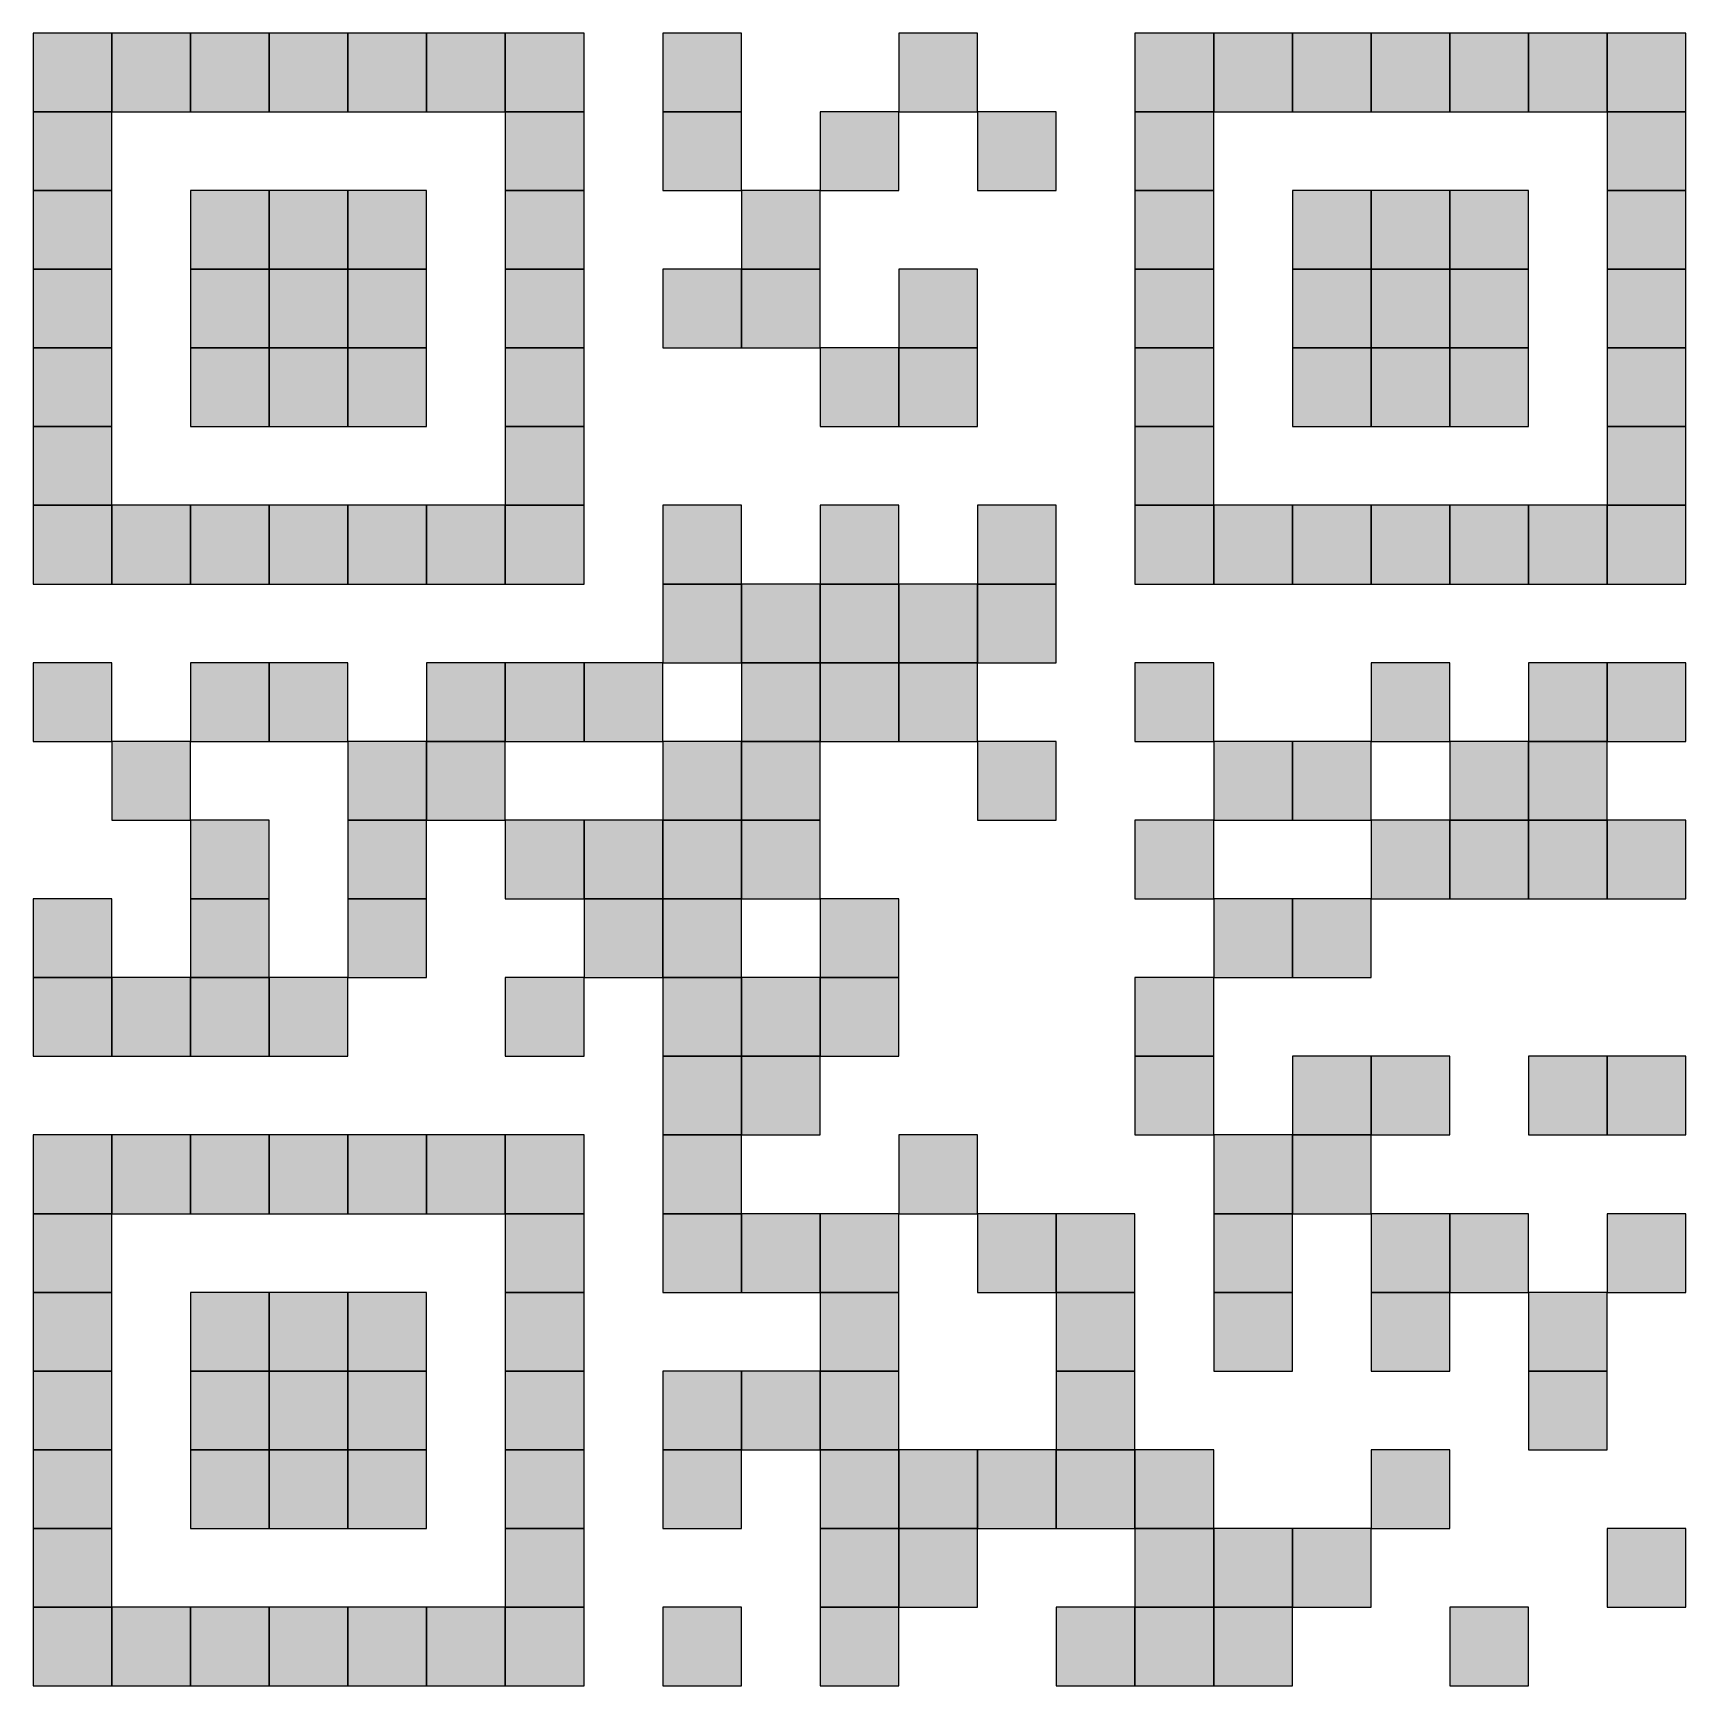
# Model space of a CAD drawing. Header units: metres. Extents: x 0 to 21, y 0 to 21.
import ezdxf

# ---------------------------------------------------------------- set-up
doc = ezdxf.new("R2010")
doc.units = ezdxf.units.M

msp = doc.modelspace()

# ---------------------------------------------------------------- hatches: boundary and pattern name
for points in [[(0, 20), (1, 20), (1, 21), (0, 21), (0, 20)], [(1, 20), (2, 20), (2, 21), (1, 21), (1, 20)], [(2, 20), (3, 20), (3, 21), (2, 21), (2, 20)], [(3, 20), (4, 20), (4, 21), (3, 21), (3, 20)], [(4, 20), (5, 20), (5, 21), (4, 21), (4, 20)], [(5, 20), (6, 20), (6, 21), (5, 21), (5, 20)], [(6, 20), (7, 20), (7, 21), (6, 21), (6, 20)], [(8, 20), (9, 20), (9, 21), (8, 21), (8, 20)], [(11, 20), (12, 20), (12, 21), (11, 21), (11, 20)], [(14, 20), (15, 20), (15, 21), (14, 21), (14, 20)], [(15, 20), (16, 20), (16, 21), (15, 21), (15, 20)], [(16, 20), (17, 20), (17, 21), (16, 21), (16, 20)], [(17, 20), (18, 20), (18, 21), (17, 21), (17, 20)], [(18, 20), (19, 20), (19, 21), (18, 21), (18, 20)], [(19, 20), (20, 20), (20, 21), (19, 21), (19, 20)], [(20, 20), (21, 20), (21, 21), (20, 21), (20, 20)], [(0, 19), (1, 19), (1, 20), (0, 20), (0, 19)], [(6, 19), (7, 19), (7, 20), (6, 20), (6, 19)], [(8, 19), (9, 19), (9, 20), (8, 20), (8, 19)], [(10, 19), (11, 19), (11, 20), (10, 20), (10, 19)], [(12, 19), (13, 19), (13, 20), (12, 20), (12, 19)], [(14, 19), (15, 19), (15, 20), (14, 20), (14, 19)], [(20, 19), (21, 19), (21, 20), (20, 20), (20, 19)], [(0, 18), (1, 18), (1, 19), (0, 19), (0, 18)], [(2, 18), (3, 18), (3, 19), (2, 19), (2, 18)], [(3, 18), (4, 18), (4, 19), (3, 19), (3, 18)], [(4, 18), (5, 18), (5, 19), (4, 19), (4, 18)], [(6, 18), (7, 18), (7, 19), (6, 19), (6, 18)], [(9, 18), (10, 18), (10, 19), (9, 19), (9, 18)], [(14, 18), (15, 18), (15, 19), (14, 19), (14, 18)], [(16, 18), (17, 18), (17, 19), (16, 19), (16, 18)], [(17, 18), (18, 18), (18, 19), (17, 19), (17, 18)], [(18, 18), (19, 18), (19, 19), (18, 19), (18, 18)], [(20, 18), (21, 18), (21, 19), (20, 19), (20, 18)], [(0, 17), (1, 17), (1, 18), (0, 18), (0, 17)], [(2, 17), (3, 17), (3, 18), (2, 18), (2, 17)], [(3, 17), (4, 17), (4, 18), (3, 18), (3, 17)], [(4, 17), (5, 17), (5, 18), (4, 18), (4, 17)], [(6, 17), (7, 17), (7, 18), (6, 18), (6, 17)], [(8, 17), (9, 17), (9, 18), (8, 18), (8, 17)], [(9, 17), (10, 17), (10, 18), (9, 18), (9, 17)], [(11, 17), (12, 17), (12, 18), (11, 18), (11, 17)], [(14, 17), (15, 17), (15, 18), (14, 18), (14, 17)], [(16, 17), (17, 17), (17, 18), (16, 18), (16, 17)], [(17, 17), (18, 17), (18, 18), (17, 18), (17, 17)], [(18, 17), (19, 17), (19, 18), (18, 18), (18, 17)], [(20, 17), (21, 17), (21, 18), (20, 18), (20, 17)], [(0, 16), (1, 16), (1, 17), (0, 17), (0, 16)], [(2, 16), (3, 16), (3, 17), (2, 17), (2, 16)], [(3, 16), (4, 16), (4, 17), (3, 17), (3, 16)], [(4, 16), (5, 16), (5, 17), (4, 17), (4, 16)], [(6, 16), (7, 16), (7, 17), (6, 17), (6, 16)], [(10, 16), (11, 16), (11, 17), (10, 17), (10, 16)], [(11, 16), (12, 16), (12, 17), (11, 17), (11, 16)], [(14, 16), (15, 16), (15, 17), (14, 17), (14, 16)], [(16, 16), (17, 16), (17, 17), (16, 17), (16, 16)], [(17, 16), (18, 16), (18, 17), (17, 17), (17, 16)], [(18, 16), (19, 16), (19, 17), (18, 17), (18, 16)], [(20, 16), (21, 16), (21, 17), (20, 17), (20, 16)], [(0, 15), (1, 15), (1, 16), (0, 16), (0, 15)], [(6, 15), (7, 15), (7, 16), (6, 16), (6, 15)], [(14, 15), (15, 15), (15, 16), (14, 16), (14, 15)], [(20, 15), (21, 15), (21, 16), (20, 16), (20, 15)], [(0, 14), (1, 14), (1, 15), (0, 15), (0, 14)], [(1, 14), (2, 14), (2, 15), (1, 15), (1, 14)], [(2, 14), (3, 14), (3, 15), (2, 15), (2, 14)], [(3, 14), (4, 14), (4, 15), (3, 15), (3, 14)], [(4, 14), (5, 14), (5, 15), (4, 15), (4, 14)], [(5, 14), (6, 14), (6, 15), (5, 15), (5, 14)], [(6, 14), (7, 14), (7, 15), (6, 15), (6, 14)], [(8, 14), (9, 14), (9, 15), (8, 15), (8, 14)], [(10, 14), (11, 14), (11, 15), (10, 15), (10, 14)], [(12, 14), (13, 14), (13, 15), (12, 15), (12, 14)], [(14, 14), (15, 14), (15, 15), (14, 15), (14, 14)], [(15, 14), (16, 14), (16, 15), (15, 15), (15, 14)], [(16, 14), (17, 14), (17, 15), (16, 15), (16, 14)], [(17, 14), (18, 14), (18, 15), (17, 15), (17, 14)], [(18, 14), (19, 14), (19, 15), (18, 15), (18, 14)], [(19, 14), (20, 14), (20, 15), (19, 15), (19, 14)], [(20, 14), (21, 14), (21, 15), (20, 15), (20, 14)], [(8, 13), (9, 13), (9, 14), (8, 14), (8, 13)], [(9, 13), (10, 13), (10, 14), (9, 14), (9, 13)], [(10, 13), (11, 13), (11, 14), (10, 14), (10, 13)], [(11, 13), (12, 13), (12, 14), (11, 14), (11, 13)], [(12, 13), (13, 13), (13, 14), (12, 14), (12, 13)], [(0, 12), (1, 12), (1, 13), (0, 13), (0, 12)], [(2, 12), (3, 12), (3, 13), (2, 13), (2, 12)], [(3, 12), (4, 12), (4, 13), (3, 13), (3, 12)], [(5, 12), (6, 12), (6, 13), (5, 13), (5, 12)], [(6, 12), (7, 12), (7, 13), (6, 13), (6, 12)], [(7, 12), (8, 12), (8, 13), (7, 13), (7, 12)], [(9, 12), (10, 12), (10, 13), (9, 13), (9, 12)], [(10, 12), (11, 12), (11, 13), (10, 13), (10, 12)], [(11, 12), (12, 12), (12, 13), (11, 13), (11, 12)], [(14, 12), (15, 12), (15, 13), (14, 13), (14, 12)], [(17, 12), (18, 12), (18, 13), (17, 13), (17, 12)], [(19, 12), (20, 12), (20, 13), (19, 13), (19, 12)], [(20, 12), (21, 12), (21, 13), (20, 13), (20, 12)], [(1, 11), (2, 11), (2, 12), (1, 12), (1, 11)], [(4, 11), (5, 11), (5, 12), (4, 12), (4, 11)], [(5, 11), (6, 11), (6, 12), (5, 12), (5, 11)], [(8, 11), (9, 11), (9, 12), (8, 12), (8, 11)], [(9, 11), (10, 11), (10, 12), (9, 12), (9, 11)], [(12, 11), (13, 11), (13, 12), (12, 12), (12, 11)], [(15, 11), (16, 11), (16, 12), (15, 12), (15, 11)], [(16, 11), (17, 11), (17, 12), (16, 12), (16, 11)], [(18, 11), (19, 11), (19, 12), (18, 12), (18, 11)], [(19, 11), (20, 11), (20, 12), (19, 12), (19, 11)], [(2, 10), (3, 10), (3, 11), (2, 11), (2, 10)], [(4, 10), (5, 10), (5, 11), (4, 11), (4, 10)], [(6, 10), (7, 10), (7, 11), (6, 11), (6, 10)], [(7, 10), (8, 10), (8, 11), (7, 11), (7, 10)], [(8, 10), (9, 10), (9, 11), (8, 11), (8, 10)], [(9, 10), (10, 10), (10, 11), (9, 11), (9, 10)], [(14, 10), (15, 10), (15, 11), (14, 11), (14, 10)], [(17, 10), (18, 10), (18, 11), (17, 11), (17, 10)], [(18, 10), (19, 10), (19, 11), (18, 11), (18, 10)], [(19, 10), (20, 10), (20, 11), (19, 11), (19, 10)], [(20, 10), (21, 10), (21, 11), (20, 11), (20, 10)], [(0, 9), (1, 9), (1, 10), (0, 10), (0, 9)], [(2, 9), (3, 9), (3, 10), (2, 10), (2, 9)], [(4, 9), (5, 9), (5, 10), (4, 10), (4, 9)], [(7, 9), (8, 9), (8, 10), (7, 10), (7, 9)], [(8, 9), (9, 9), (9, 10), (8, 10), (8, 9)], [(10, 9), (11, 9), (11, 10), (10, 10), (10, 9)], [(15, 9), (16, 9), (16, 10), (15, 10), (15, 9)], [(16, 9), (17, 9), (17, 10), (16, 10), (16, 9)], [(0, 8), (1, 8), (1, 9), (0, 9), (0, 8)], [(1, 8), (2, 8), (2, 9), (1, 9), (1, 8)], [(2, 8), (3, 8), (3, 9), (2, 9), (2, 8)], [(3, 8), (4, 8), (4, 9), (3, 9), (3, 8)], [(6, 8), (7, 8), (7, 9), (6, 9), (6, 8)], [(8, 8), (9, 8), (9, 9), (8, 9), (8, 8)], [(9, 8), (10, 8), (10, 9), (9, 9), (9, 8)], [(10, 8), (11, 8), (11, 9), (10, 9), (10, 8)], [(14, 8), (15, 8), (15, 9), (14, 9), (14, 8)], [(8, 7), (9, 7), (9, 8), (8, 8), (8, 7)], [(9, 7), (10, 7), (10, 8), (9, 8), (9, 7)], [(14, 7), (15, 7), (15, 8), (14, 8), (14, 7)], [(16, 7), (17, 7), (17, 8), (16, 8), (16, 7)], [(17, 7), (18, 7), (18, 8), (17, 8), (17, 7)], [(19, 7), (20, 7), (20, 8), (19, 8), (19, 7)], [(20, 7), (21, 7), (21, 8), (20, 8), (20, 7)], [(0, 6), (1, 6), (1, 7), (0, 7), (0, 6)], [(1, 6), (2, 6), (2, 7), (1, 7), (1, 6)], [(2, 6), (3, 6), (3, 7), (2, 7), (2, 6)], [(3, 6), (4, 6), (4, 7), (3, 7), (3, 6)], [(4, 6), (5, 6), (5, 7), (4, 7), (4, 6)], [(5, 6), (6, 6), (6, 7), (5, 7), (5, 6)], [(6, 6), (7, 6), (7, 7), (6, 7), (6, 6)], [(8, 6), (9, 6), (9, 7), (8, 7), (8, 6)], [(11, 6), (12, 6), (12, 7), (11, 7), (11, 6)], [(15, 6), (16, 6), (16, 7), (15, 7), (15, 6)], [(16, 6), (17, 6), (17, 7), (16, 7), (16, 6)], [(0, 5), (1, 5), (1, 6), (0, 6), (0, 5)], [(6, 5), (7, 5), (7, 6), (6, 6), (6, 5)], [(8, 5), (9, 5), (9, 6), (8, 6), (8, 5)], [(9, 5), (10, 5), (10, 6), (9, 6), (9, 5)], [(10, 5), (11, 5), (11, 6), (10, 6), (10, 5)], [(12, 5), (13, 5), (13, 6), (12, 6), (12, 5)], [(13, 5), (14, 5), (14, 6), (13, 6), (13, 5)], [(15, 5), (16, 5), (16, 6), (15, 6), (15, 5)], [(17, 5), (18, 5), (18, 6), (17, 6), (17, 5)], [(18, 5), (19, 5), (19, 6), (18, 6), (18, 5)], [(20, 5), (21, 5), (21, 6), (20, 6), (20, 5)], [(0, 4), (1, 4), (1, 5), (0, 5), (0, 4)], [(2, 4), (3, 4), (3, 5), (2, 5), (2, 4)], [(3, 4), (4, 4), (4, 5), (3, 5), (3, 4)], [(4, 4), (5, 4), (5, 5), (4, 5), (4, 4)], [(6, 4), (7, 4), (7, 5), (6, 5), (6, 4)], [(10, 4), (11, 4), (11, 5), (10, 5), (10, 4)], [(13, 4), (14, 4), (14, 5), (13, 5), (13, 4)], [(15, 4), (16, 4), (16, 5), (15, 5), (15, 4)], [(17, 4), (18, 4), (18, 5), (17, 5), (17, 4)], [(19, 4), (20, 4), (20, 5), (19, 5), (19, 4)], [(0, 3), (1, 3), (1, 4), (0, 4), (0, 3)], [(2, 3), (3, 3), (3, 4), (2, 4), (2, 3)], [(3, 3), (4, 3), (4, 4), (3, 4), (3, 3)], [(4, 3), (5, 3), (5, 4), (4, 4), (4, 3)], [(6, 3), (7, 3), (7, 4), (6, 4), (6, 3)], [(8, 3), (9, 3), (9, 4), (8, 4), (8, 3)], [(9, 3), (10, 3), (10, 4), (9, 4), (9, 3)], [(10, 3), (11, 3), (11, 4), (10, 4), (10, 3)], [(13, 3), (14, 3), (14, 4), (13, 4), (13, 3)], [(19, 3), (20, 3), (20, 4), (19, 4), (19, 3)], [(0, 2), (1, 2), (1, 3), (0, 3), (0, 2)], [(2, 2), (3, 2), (3, 3), (2, 3), (2, 2)], [(3, 2), (4, 2), (4, 3), (3, 3), (3, 2)], [(4, 2), (5, 2), (5, 3), (4, 3), (4, 2)], [(6, 2), (7, 2), (7, 3), (6, 3), (6, 2)], [(8, 2), (9, 2), (9, 3), (8, 3), (8, 2)], [(10, 2), (11, 2), (11, 3), (10, 3), (10, 2)], [(11, 2), (12, 2), (12, 3), (11, 3), (11, 2)], [(12, 2), (13, 2), (13, 3), (12, 3), (12, 2)], [(13, 2), (14, 2), (14, 3), (13, 3), (13, 2)], [(14, 2), (15, 2), (15, 3), (14, 3), (14, 2)], [(17, 2), (18, 2), (18, 3), (17, 3), (17, 2)], [(0, 1), (1, 1), (1, 2), (0, 2), (0, 1)], [(6, 1), (7, 1), (7, 2), (6, 2), (6, 1)], [(10, 1), (11, 1), (11, 2), (10, 2), (10, 1)], [(11, 1), (12, 1), (12, 2), (11, 2), (11, 1)], [(14, 1), (15, 1), (15, 2), (14, 2), (14, 1)], [(15, 1), (16, 1), (16, 2), (15, 2), (15, 1)], [(16, 1), (17, 1), (17, 2), (16, 2), (16, 1)], [(20, 1), (21, 1), (21, 2), (20, 2), (20, 1)], [(0, 0), (1, 0), (1, 1), (0, 1), (0, 0)], [(1, 0), (2, 0), (2, 1), (1, 1), (1, 0)], [(2, 0), (3, 0), (3, 1), (2, 1), (2, 0)], [(3, 0), (4, 0), (4, 1), (3, 1), (3, 0)], [(4, 0), (5, 0), (5, 1), (4, 1), (4, 0)], [(5, 0), (6, 0), (6, 1), (5, 1), (5, 0)], [(6, 0), (7, 0), (7, 1), (6, 1), (6, 0)], [(8, 0), (9, 0), (9, 1), (8, 1), (8, 0)], [(10, 0), (11, 0), (11, 1), (10, 1), (10, 0)], [(13, 0), (14, 0), (14, 1), (13, 1), (13, 0)], [(14, 0), (15, 0), (15, 1), (14, 1), (14, 0)], [(15, 0), (16, 0), (16, 1), (15, 1), (15, 0)], [(18, 0), (19, 0), (19, 1), (18, 1), (18, 0)]]:
    msp.add_hatch(color=7).paths.add_polyline_path(points)

# ---------------------------------------------------------------- linework, layer by layer
for points in [[(0, 20), (1, 20), (1, 21), (0, 21), (0, 20)], [(1, 20), (2, 20), (2, 21), (1, 21), (1, 20)], [(2, 20), (3, 20), (3, 21), (2, 21), (2, 20)], [(3, 20), (4, 20), (4, 21), (3, 21), (3, 20)], [(4, 20), (5, 20), (5, 21), (4, 21), (4, 20)], [(5, 20), (6, 20), (6, 21), (5, 21), (5, 20)], [(6, 20), (7, 20), (7, 21), (6, 21), (6, 20)], [(8, 20), (9, 20), (9, 21), (8, 21), (8, 20)], [(11, 20), (12, 20), (12, 21), (11, 21), (11, 20)], [(14, 20), (15, 20), (15, 21), (14, 21), (14, 20)], [(15, 20), (16, 20), (16, 21), (15, 21), (15, 20)], [(16, 20), (17, 20), (17, 21), (16, 21), (16, 20)], [(17, 20), (18, 20), (18, 21), (17, 21), (17, 20)], [(18, 20), (19, 20), (19, 21), (18, 21), (18, 20)], [(19, 20), (20, 20), (20, 21), (19, 21), (19, 20)], [(20, 20), (21, 20), (21, 21), (20, 21), (20, 20)], [(0, 19), (1, 19), (1, 20), (0, 20), (0, 19)], [(6, 19), (7, 19), (7, 20), (6, 20), (6, 19)], [(8, 19), (9, 19), (9, 20), (8, 20), (8, 19)], [(10, 19), (11, 19), (11, 20), (10, 20), (10, 19)], [(12, 19), (13, 19), (13, 20), (12, 20), (12, 19)], [(14, 19), (15, 19), (15, 20), (14, 20), (14, 19)], [(20, 19), (21, 19), (21, 20), (20, 20), (20, 19)], [(0, 18), (1, 18), (1, 19), (0, 19), (0, 18)], [(2, 18), (3, 18), (3, 19), (2, 19), (2, 18)], [(3, 18), (4, 18), (4, 19), (3, 19), (3, 18)], [(4, 18), (5, 18), (5, 19), (4, 19), (4, 18)], [(6, 18), (7, 18), (7, 19), (6, 19), (6, 18)], [(9, 18), (10, 18), (10, 19), (9, 19), (9, 18)], [(14, 18), (15, 18), (15, 19), (14, 19), (14, 18)], [(16, 18), (17, 18), (17, 19), (16, 19), (16, 18)], [(17, 18), (18, 18), (18, 19), (17, 19), (17, 18)], [(18, 18), (19, 18), (19, 19), (18, 19), (18, 18)], [(20, 18), (21, 18), (21, 19), (20, 19), (20, 18)], [(0, 17), (1, 17), (1, 18), (0, 18), (0, 17)], [(2, 17), (3, 17), (3, 18), (2, 18), (2, 17)], [(3, 17), (4, 17), (4, 18), (3, 18), (3, 17)], [(4, 17), (5, 17), (5, 18), (4, 18), (4, 17)], [(6, 17), (7, 17), (7, 18), (6, 18), (6, 17)], [(8, 17), (9, 17), (9, 18), (8, 18), (8, 17)], [(9, 17), (10, 17), (10, 18), (9, 18), (9, 17)], [(11, 17), (12, 17), (12, 18), (11, 18), (11, 17)], [(14, 17), (15, 17), (15, 18), (14, 18), (14, 17)], [(16, 17), (17, 17), (17, 18), (16, 18), (16, 17)], [(17, 17), (18, 17), (18, 18), (17, 18), (17, 17)], [(18, 17), (19, 17), (19, 18), (18, 18), (18, 17)], [(20, 17), (21, 17), (21, 18), (20, 18), (20, 17)], [(0, 16), (1, 16), (1, 17), (0, 17), (0, 16)], [(2, 16), (3, 16), (3, 17), (2, 17), (2, 16)], [(3, 16), (4, 16), (4, 17), (3, 17), (3, 16)], [(4, 16), (5, 16), (5, 17), (4, 17), (4, 16)], [(6, 16), (7, 16), (7, 17), (6, 17), (6, 16)], [(10, 16), (11, 16), (11, 17), (10, 17), (10, 16)], [(11, 16), (12, 16), (12, 17), (11, 17), (11, 16)], [(14, 16), (15, 16), (15, 17), (14, 17), (14, 16)], [(16, 16), (17, 16), (17, 17), (16, 17), (16, 16)], [(17, 16), (18, 16), (18, 17), (17, 17), (17, 16)], [(18, 16), (19, 16), (19, 17), (18, 17), (18, 16)], [(20, 16), (21, 16), (21, 17), (20, 17), (20, 16)], [(0, 15), (1, 15), (1, 16), (0, 16), (0, 15)], [(6, 15), (7, 15), (7, 16), (6, 16), (6, 15)], [(14, 15), (15, 15), (15, 16), (14, 16), (14, 15)], [(20, 15), (21, 15), (21, 16), (20, 16), (20, 15)], [(0, 14), (1, 14), (1, 15), (0, 15), (0, 14)], [(1, 14), (2, 14), (2, 15), (1, 15), (1, 14)], [(2, 14), (3, 14), (3, 15), (2, 15), (2, 14)], [(3, 14), (4, 14), (4, 15), (3, 15), (3, 14)], [(4, 14), (5, 14), (5, 15), (4, 15), (4, 14)], [(5, 14), (6, 14), (6, 15), (5, 15), (5, 14)], [(6, 14), (7, 14), (7, 15), (6, 15), (6, 14)], [(8, 14), (9, 14), (9, 15), (8, 15), (8, 14)], [(10, 14), (11, 14), (11, 15), (10, 15), (10, 14)], [(12, 14), (13, 14), (13, 15), (12, 15), (12, 14)], [(14, 14), (15, 14), (15, 15), (14, 15), (14, 14)], [(15, 14), (16, 14), (16, 15), (15, 15), (15, 14)], [(16, 14), (17, 14), (17, 15), (16, 15), (16, 14)], [(17, 14), (18, 14), (18, 15), (17, 15), (17, 14)], [(18, 14), (19, 14), (19, 15), (18, 15), (18, 14)], [(19, 14), (20, 14), (20, 15), (19, 15), (19, 14)], [(20, 14), (21, 14), (21, 15), (20, 15), (20, 14)], [(8, 13), (9, 13), (9, 14), (8, 14), (8, 13)], [(9, 13), (10, 13), (10, 14), (9, 14), (9, 13)], [(10, 13), (11, 13), (11, 14), (10, 14), (10, 13)], [(11, 13), (12, 13), (12, 14), (11, 14), (11, 13)], [(12, 13), (13, 13), (13, 14), (12, 14), (12, 13)], [(0, 12), (1, 12), (1, 13), (0, 13), (0, 12)], [(2, 12), (3, 12), (3, 13), (2, 13), (2, 12)], [(3, 12), (4, 12), (4, 13), (3, 13), (3, 12)], [(5, 12), (6, 12), (6, 13), (5, 13), (5, 12)], [(6, 12), (7, 12), (7, 13), (6, 13), (6, 12)], [(7, 12), (8, 12), (8, 13), (7, 13), (7, 12)], [(9, 12), (10, 12), (10, 13), (9, 13), (9, 12)], [(10, 12), (11, 12), (11, 13), (10, 13), (10, 12)], [(11, 12), (12, 12), (12, 13), (11, 13), (11, 12)], [(14, 12), (15, 12), (15, 13), (14, 13), (14, 12)], [(17, 12), (18, 12), (18, 13), (17, 13), (17, 12)], [(19, 12), (20, 12), (20, 13), (19, 13), (19, 12)], [(20, 12), (21, 12), (21, 13), (20, 13), (20, 12)], [(1, 11), (2, 11), (2, 12), (1, 12), (1, 11)], [(4, 11), (5, 11), (5, 12), (4, 12), (4, 11)], [(5, 11), (6, 11), (6, 12), (5, 12), (5, 11)], [(8, 11), (9, 11), (9, 12), (8, 12), (8, 11)], [(9, 11), (10, 11), (10, 12), (9, 12), (9, 11)], [(12, 11), (13, 11), (13, 12), (12, 12), (12, 11)], [(15, 11), (16, 11), (16, 12), (15, 12), (15, 11)], [(16, 11), (17, 11), (17, 12), (16, 12), (16, 11)], [(18, 11), (19, 11), (19, 12), (18, 12), (18, 11)], [(19, 11), (20, 11), (20, 12), (19, 12), (19, 11)], [(2, 10), (3, 10), (3, 11), (2, 11), (2, 10)], [(4, 10), (5, 10), (5, 11), (4, 11), (4, 10)], [(6, 10), (7, 10), (7, 11), (6, 11), (6, 10)], [(7, 10), (8, 10), (8, 11), (7, 11), (7, 10)], [(8, 10), (9, 10), (9, 11), (8, 11), (8, 10)], [(9, 10), (10, 10), (10, 11), (9, 11), (9, 10)], [(14, 10), (15, 10), (15, 11), (14, 11), (14, 10)], [(17, 10), (18, 10), (18, 11), (17, 11), (17, 10)], [(18, 10), (19, 10), (19, 11), (18, 11), (18, 10)], [(19, 10), (20, 10), (20, 11), (19, 11), (19, 10)], [(20, 10), (21, 10), (21, 11), (20, 11), (20, 10)], [(0, 9), (1, 9), (1, 10), (0, 10), (0, 9)], [(2, 9), (3, 9), (3, 10), (2, 10), (2, 9)], [(4, 9), (5, 9), (5, 10), (4, 10), (4, 9)], [(7, 9), (8, 9), (8, 10), (7, 10), (7, 9)], [(8, 9), (9, 9), (9, 10), (8, 10), (8, 9)], [(10, 9), (11, 9), (11, 10), (10, 10), (10, 9)], [(15, 9), (16, 9), (16, 10), (15, 10), (15, 9)], [(16, 9), (17, 9), (17, 10), (16, 10), (16, 9)], [(0, 8), (1, 8), (1, 9), (0, 9), (0, 8)], [(1, 8), (2, 8), (2, 9), (1, 9), (1, 8)], [(2, 8), (3, 8), (3, 9), (2, 9), (2, 8)], [(3, 8), (4, 8), (4, 9), (3, 9), (3, 8)], [(6, 8), (7, 8), (7, 9), (6, 9), (6, 8)], [(8, 8), (9, 8), (9, 9), (8, 9), (8, 8)], [(9, 8), (10, 8), (10, 9), (9, 9), (9, 8)], [(10, 8), (11, 8), (11, 9), (10, 9), (10, 8)], [(14, 8), (15, 8), (15, 9), (14, 9), (14, 8)], [(8, 7), (9, 7), (9, 8), (8, 8), (8, 7)], [(9, 7), (10, 7), (10, 8), (9, 8), (9, 7)], [(14, 7), (15, 7), (15, 8), (14, 8), (14, 7)], [(16, 7), (17, 7), (17, 8), (16, 8), (16, 7)], [(17, 7), (18, 7), (18, 8), (17, 8), (17, 7)], [(19, 7), (20, 7), (20, 8), (19, 8), (19, 7)], [(20, 7), (21, 7), (21, 8), (20, 8), (20, 7)], [(0, 6), (1, 6), (1, 7), (0, 7), (0, 6)], [(1, 6), (2, 6), (2, 7), (1, 7), (1, 6)], [(2, 6), (3, 6), (3, 7), (2, 7), (2, 6)], [(3, 6), (4, 6), (4, 7), (3, 7), (3, 6)], [(4, 6), (5, 6), (5, 7), (4, 7), (4, 6)], [(5, 6), (6, 6), (6, 7), (5, 7), (5, 6)], [(6, 6), (7, 6), (7, 7), (6, 7), (6, 6)], [(8, 6), (9, 6), (9, 7), (8, 7), (8, 6)], [(11, 6), (12, 6), (12, 7), (11, 7), (11, 6)], [(15, 6), (16, 6), (16, 7), (15, 7), (15, 6)], [(16, 6), (17, 6), (17, 7), (16, 7), (16, 6)], [(0, 5), (1, 5), (1, 6), (0, 6), (0, 5)], [(6, 5), (7, 5), (7, 6), (6, 6), (6, 5)], [(8, 5), (9, 5), (9, 6), (8, 6), (8, 5)], [(9, 5), (10, 5), (10, 6), (9, 6), (9, 5)], [(10, 5), (11, 5), (11, 6), (10, 6), (10, 5)], [(12, 5), (13, 5), (13, 6), (12, 6), (12, 5)], [(13, 5), (14, 5), (14, 6), (13, 6), (13, 5)], [(15, 5), (16, 5), (16, 6), (15, 6), (15, 5)], [(17, 5), (18, 5), (18, 6), (17, 6), (17, 5)], [(18, 5), (19, 5), (19, 6), (18, 6), (18, 5)], [(20, 5), (21, 5), (21, 6), (20, 6), (20, 5)], [(0, 4), (1, 4), (1, 5), (0, 5), (0, 4)], [(2, 4), (3, 4), (3, 5), (2, 5), (2, 4)], [(3, 4), (4, 4), (4, 5), (3, 5), (3, 4)], [(4, 4), (5, 4), (5, 5), (4, 5), (4, 4)], [(6, 4), (7, 4), (7, 5), (6, 5), (6, 4)], [(10, 4), (11, 4), (11, 5), (10, 5), (10, 4)], [(13, 4), (14, 4), (14, 5), (13, 5), (13, 4)], [(15, 4), (16, 4), (16, 5), (15, 5), (15, 4)], [(17, 4), (18, 4), (18, 5), (17, 5), (17, 4)], [(19, 4), (20, 4), (20, 5), (19, 5), (19, 4)], [(0, 3), (1, 3), (1, 4), (0, 4), (0, 3)], [(2, 3), (3, 3), (3, 4), (2, 4), (2, 3)], [(3, 3), (4, 3), (4, 4), (3, 4), (3, 3)], [(4, 3), (5, 3), (5, 4), (4, 4), (4, 3)], [(6, 3), (7, 3), (7, 4), (6, 4), (6, 3)], [(8, 3), (9, 3), (9, 4), (8, 4), (8, 3)], [(9, 3), (10, 3), (10, 4), (9, 4), (9, 3)], [(10, 3), (11, 3), (11, 4), (10, 4), (10, 3)], [(13, 3), (14, 3), (14, 4), (13, 4), (13, 3)], [(19, 3), (20, 3), (20, 4), (19, 4), (19, 3)], [(0, 2), (1, 2), (1, 3), (0, 3), (0, 2)], [(2, 2), (3, 2), (3, 3), (2, 3), (2, 2)], [(3, 2), (4, 2), (4, 3), (3, 3), (3, 2)], [(4, 2), (5, 2), (5, 3), (4, 3), (4, 2)], [(6, 2), (7, 2), (7, 3), (6, 3), (6, 2)], [(8, 2), (9, 2), (9, 3), (8, 3), (8, 2)], [(10, 2), (11, 2), (11, 3), (10, 3), (10, 2)], [(11, 2), (12, 2), (12, 3), (11, 3), (11, 2)], [(12, 2), (13, 2), (13, 3), (12, 3), (12, 2)], [(13, 2), (14, 2), (14, 3), (13, 3), (13, 2)], [(14, 2), (15, 2), (15, 3), (14, 3), (14, 2)], [(17, 2), (18, 2), (18, 3), (17, 3), (17, 2)], [(0, 1), (1, 1), (1, 2), (0, 2), (0, 1)], [(6, 1), (7, 1), (7, 2), (6, 2), (6, 1)], [(10, 1), (11, 1), (11, 2), (10, 2), (10, 1)], [(11, 1), (12, 1), (12, 2), (11, 2), (11, 1)], [(14, 1), (15, 1), (15, 2), (14, 2), (14, 1)], [(15, 1), (16, 1), (16, 2), (15, 2), (15, 1)], [(16, 1), (17, 1), (17, 2), (16, 2), (16, 1)], [(20, 1), (21, 1), (21, 2), (20, 2), (20, 1)], [(0, 0), (1, 0), (1, 1), (0, 1), (0, 0)], [(1, 0), (2, 0), (2, 1), (1, 1), (1, 0)], [(2, 0), (3, 0), (3, 1), (2, 1), (2, 0)], [(3, 0), (4, 0), (4, 1), (3, 1), (3, 0)], [(4, 0), (5, 0), (5, 1), (4, 1), (4, 0)], [(5, 0), (6, 0), (6, 1), (5, 1), (5, 0)], [(6, 0), (7, 0), (7, 1), (6, 1), (6, 0)], [(8, 0), (9, 0), (9, 1), (8, 1), (8, 0)], [(10, 0), (11, 0), (11, 1), (10, 1), (10, 0)], [(13, 0), (14, 0), (14, 1), (13, 1), (13, 0)], [(14, 0), (15, 0), (15, 1), (14, 1), (14, 0)], [(15, 0), (16, 0), (16, 1), (15, 1), (15, 0)], [(18, 0), (19, 0), (19, 1), (18, 1), (18, 0)]]:
    msp.add_lwpolyline(points, close=True)

doc.saveas('drawing.dxf')
